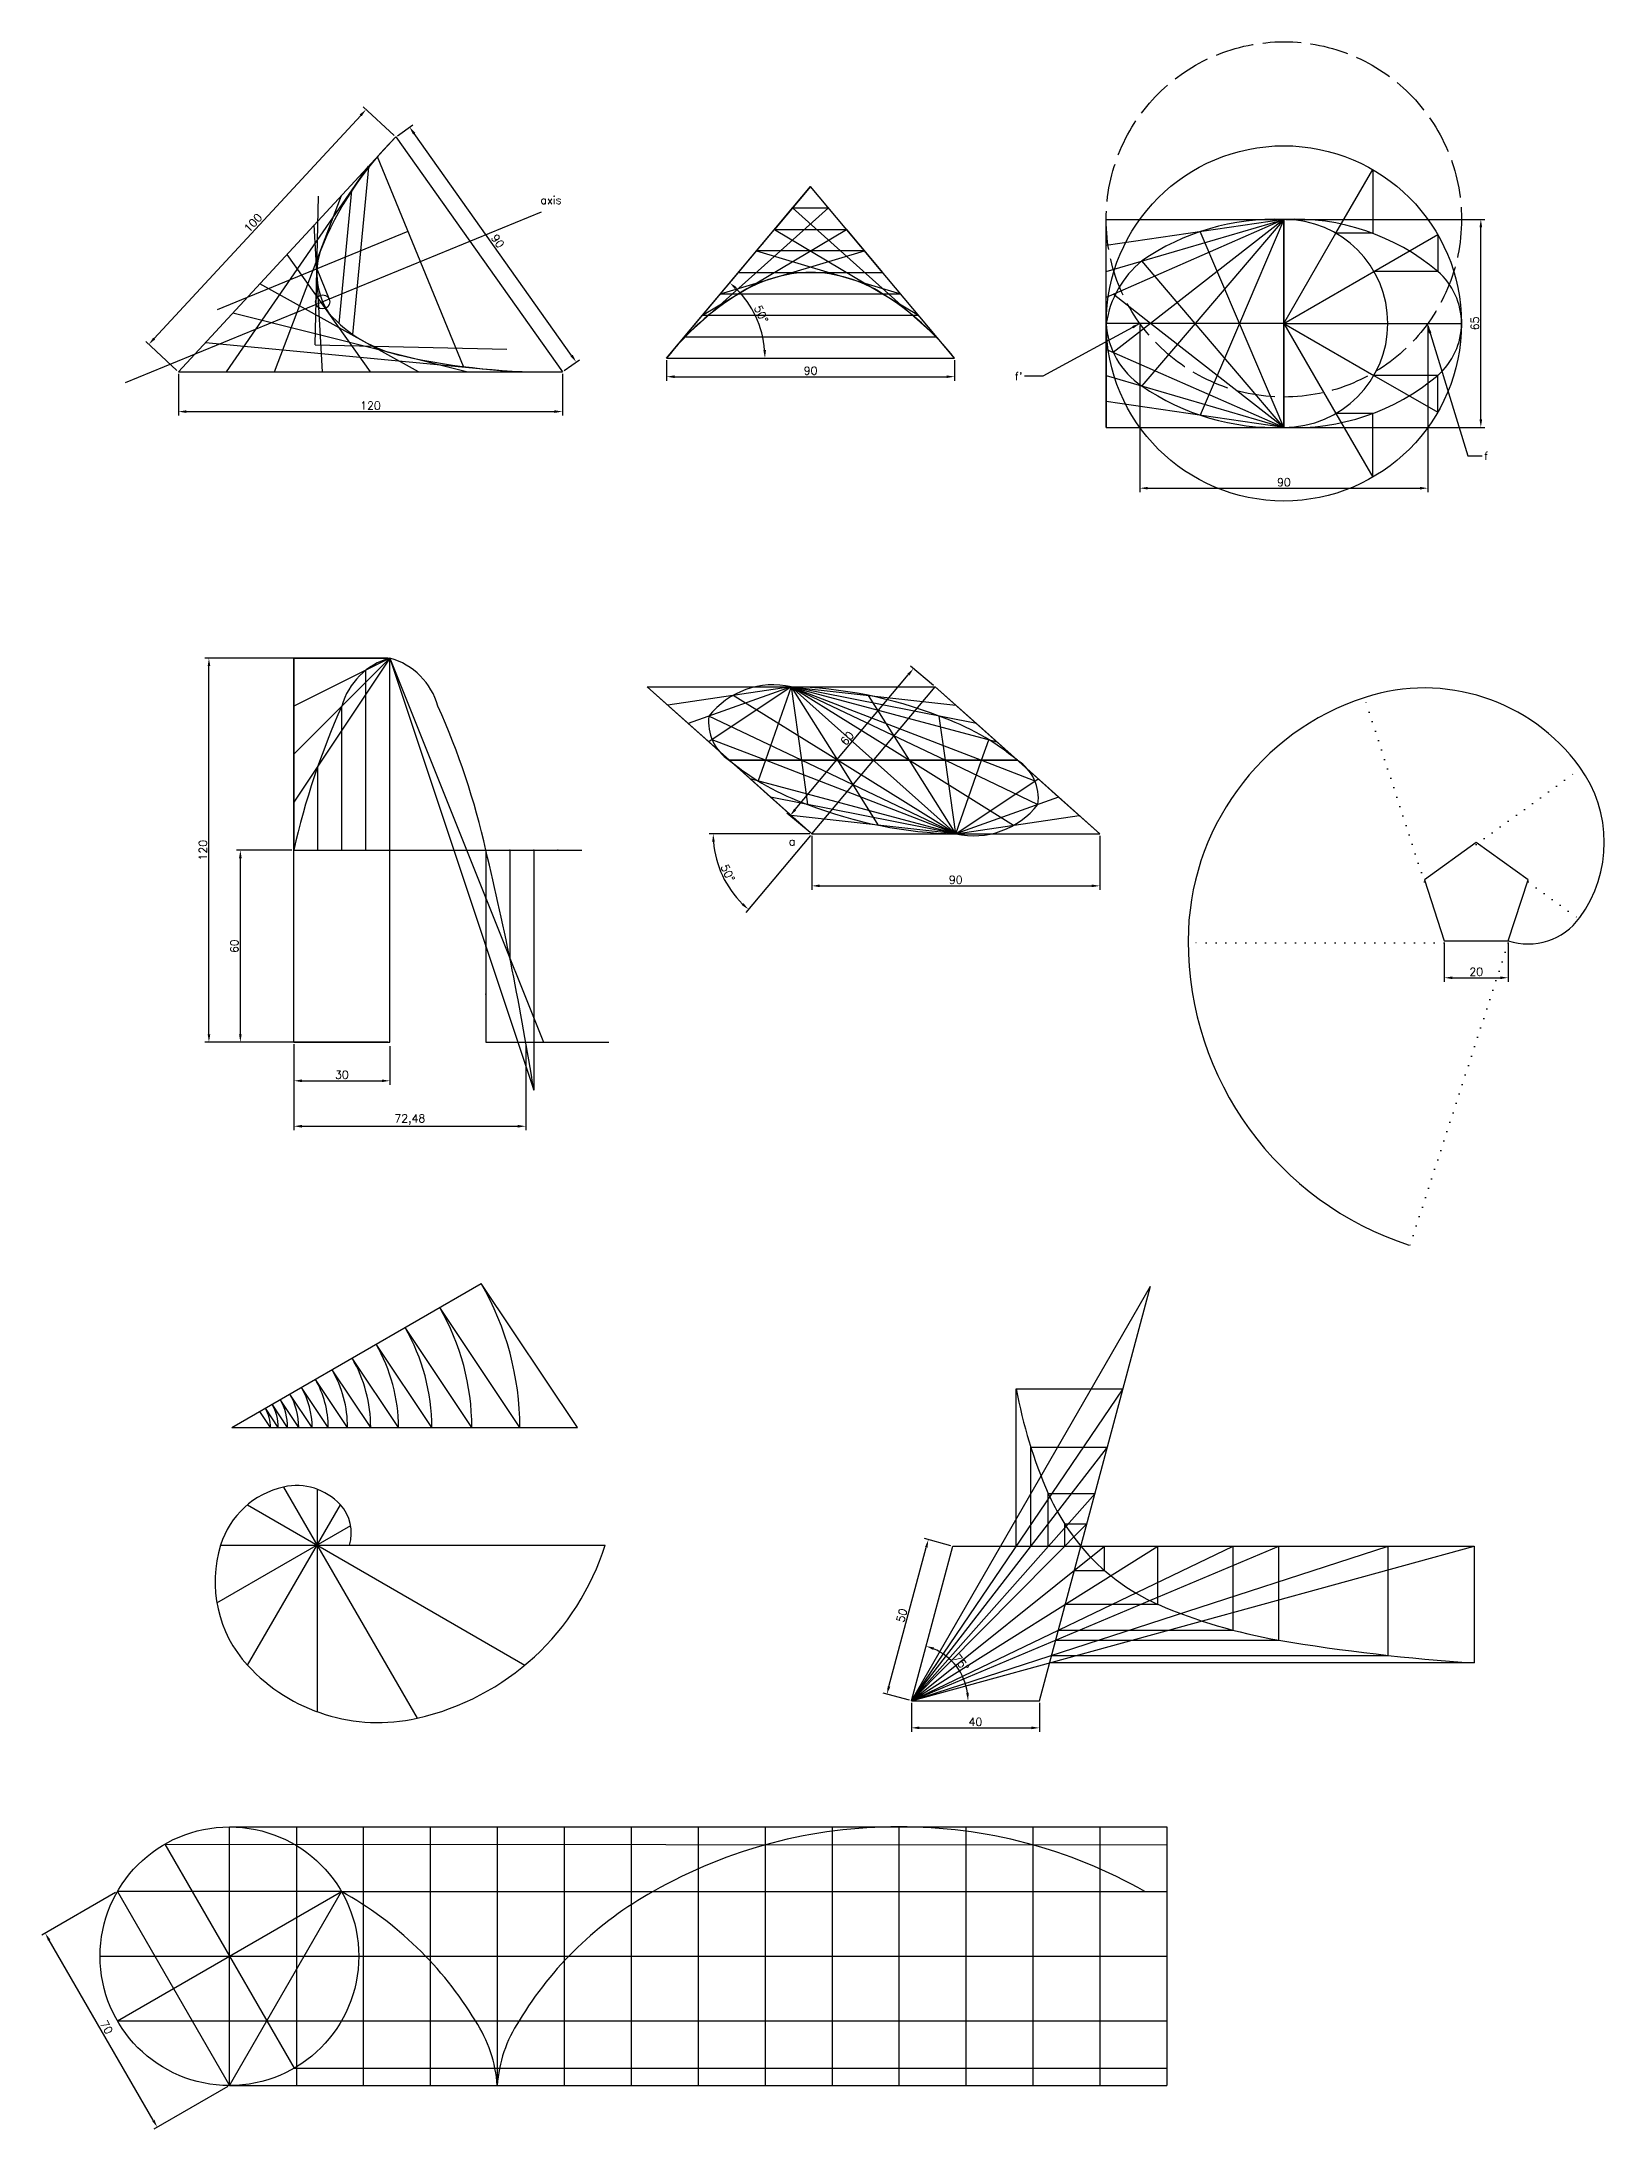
# Model space of a CAD drawing. Header units: millimetres. Extents: x -919 to 730, y 137 to 1021.
# Drawn here: x -213 to 275, y 344 to 996 of the extents above; entities that cross this region are included whole.
import ezdxf

# ---------------------------------------------------------------- set-up
doc = ezdxf.new("R2010")
doc.units = ezdxf.units.MM
doc.linetypes.add('ACAD_ISO02W100', pattern=[15, 12, -3])
doc.linetypes.add('ACAD_ISO07W100', pattern=[3, 0, -3])
doc.styles.get("Standard").update_dxf_attribs({"font": 'txt.shx'})
doc.dimstyles.new('ISO-25', dxfattribs={"dimtxt": 2.5, "dimasz": 2.5, "dimexe": 1.25, "dimexo": 0.625, "dimtad": 1, "dimtxsty": 'Standard', "dimcen": 2.5, "dimadec": 0, "dimazin": 0, "dimtfac": 1, "dimtmove": 0, "dimatfit": 3, "dimfxl": 0, "dimarcsym": 0})

# ---------------------------------------------------------------- blocks, each defined once
blk = doc.blocks.new('*D330')
at = {"color": 0, "lineweight": -2}
for p, q in [((130.3, 907.59), (130.3, 855.46)), ((220.3, 907.59), (220.3, 855.46)), ((132.8, 856.71), (217.8, 856.71))]:
    blk.add_line(p, q, dxfattribs=at)
at = {"color": 0}
for points in [[(132.8, 857.12), (132.8, 856.29), (130.3, 856.71)], [(217.8, 857.12), (217.8, 856.29), (220.3, 856.71)]]:
    blk.add_solid(points, dxfattribs=at)
at = {"layer": 'Defpoints', "color": 0}
for p in [(130.3, 908.21), (220.3, 908.21), (220.3, 856.71)]:
    blk.add_point(p, dxfattribs=at)
at = {"color": 0, "insert": (175.3, 858.58), "char_height": 2.5, "attachment_point": 5}
blk.add_mtext('90', dxfattribs=at)
blk = doc.blocks.new('*D331')
at = {"color": 0, "lineweight": -2}
for p, q in [((22.62, 756.3), (57.97, 798.43)), ((65.88, 795.06), (58.62, 801.15)), ((27.31, 749.09), (20.05, 755.19))]:
    blk.add_line(p, q, dxfattribs=at)
at = {"color": 0}
for points in [[(57.65, 798.7), (58.29, 798.16), (59.58, 800.34)], [(22.3, 756.56), (22.94, 756.03), (21.01, 754.38)]]:
    blk.add_solid(points, dxfattribs=at)
at = {"layer": 'Defpoints', "color": 0}
for p in [(59.58, 800.34), (66.36, 794.66), (27.79, 748.69)]:
    blk.add_point(p, dxfattribs=at)
at = {"color": 0, "insert": (38.86, 778.57), "char_height": 2.5, "attachment_point": 5, "rotation": 50}
blk.add_mtext('60', dxfattribs=at)
blk = doc.blocks.new('*D332')
at = {"color": 0, "lineweight": -2}
for p, q in [((27.79, 748.07), (27.79, 731.2)), ((117.79, 748.07), (117.79, 731.2)), ((30.29, 732.45), (115.29, 732.45))]:
    blk.add_line(p, q, dxfattribs=at)
at = {"color": 0}
for points in [[(30.29, 732.87), (30.29, 732.04), (27.79, 732.45)], [(115.29, 732.87), (115.29, 732.04), (117.79, 732.45)]]:
    blk.add_solid(points, dxfattribs=at)
at = {"layer": 'Defpoints', "color": 0}
for p in [(27.79, 748.69), (117.79, 748.69), (117.79, 732.45)]:
    blk.add_point(p, dxfattribs=at)
at = {"color": 0, "insert": (72.79, 734.33), "char_height": 2.5, "attachment_point": 5}
blk.add_mtext('90', dxfattribs=at)
blk = doc.blocks.new('*D333')
at = {"color": 0, "lineweight": -2}
for p, q in [((27.17, 748.69), (-4.25, 748.69)), ((27.39, 748.21), (7.19, 724.14))]:
    blk.add_line(p, q, dxfattribs=at)
blk.add_arc((27.79, 748.69), 30.8, 184.65252, 225.34748, dxfattribs=at)
at = {"color": 0}
for points in [[(-3.32, 746.18), (-2.49, 746.21), (-3, 748.69)], [(6.43, 727.09), (5.87, 726.48), (8, 725.1)]]:
    blk.add_solid(points, dxfattribs=at)
at = {"layer": 'Defpoints', "color": 0}
for p in [(66.36, 794.66), (27.79, 748.69), (27.79, 748.69), (117.79, 748.69), (-1.71, 739.86)]:
    blk.add_point(p, dxfattribs=at)
at = {"color": 0, "insert": (1.58, 736.47), "char_height": 2.5, "attachment_point": 5, "rotation": 295}
blk.add_mtext('50°', dxfattribs=at)
blk = doc.blocks.new('*D334')
at = {"color": 0, "lineweight": -2}
for p, q in [((-134.65, 743.6), (-151.99, 743.6)), ((-150.74, 686.1), (-150.74, 741.1)), ((-134.65, 683.6), (-151.99, 683.6))]:
    blk.add_line(p, q, dxfattribs=at)
at = {"color": 0}
for points in [[(-151.15, 741.1), (-150.32, 741.1), (-150.74, 743.6)], [(-151.15, 686.1), (-150.32, 686.1), (-150.74, 683.6)]]:
    blk.add_solid(points, dxfattribs=at)
at = {"layer": 'Defpoints', "color": 0}
for p in [(-150.74, 743.6), (-134.02, 743.6), (-134.02, 683.6)]:
    blk.add_point(p, dxfattribs=at)
at = {"color": 0, "insert": (-152.61, 713.6), "char_height": 2.5, "attachment_point": 5, "rotation": 90}
blk.add_mtext('60', dxfattribs=at)
blk = doc.blocks.new('*D335')
at = {"color": 0, "lineweight": -2}
for p, q in [((-104.65, 803.6), (-161.8, 803.6)), ((-160.55, 686.1), (-160.55, 801.1)), ((-104.65, 683.6), (-161.8, 683.6))]:
    blk.add_line(p, q, dxfattribs=at)
at = {"color": 0}
for points in [[(-160.96, 801.1), (-160.13, 801.1), (-160.55, 803.6)], [(-160.96, 686.1), (-160.13, 686.1), (-160.55, 683.6)]]:
    blk.add_solid(points, dxfattribs=at)
at = {"layer": 'Defpoints', "color": 0}
for p in [(-160.55, 803.6), (-104.02, 803.6), (-104.02, 683.6)]:
    blk.add_point(p, dxfattribs=at)
at = {"color": 0, "insert": (-162.42, 743.6), "char_height": 2.5, "attachment_point": 5, "rotation": 90}
blk.add_mtext('120', dxfattribs=at)
blk = doc.blocks.new('*D336')
at = {"color": 0, "lineweight": -2}
for p, q in [((-134.02, 682.35), (-134.02, 670.29)), ((-104.02, 682.35), (-104.02, 670.29)), ((-131.52, 671.54), (-106.52, 671.54))]:
    blk.add_line(p, q, dxfattribs=at)
at = {"color": 0}
for points in [[(-131.52, 671.95), (-131.52, 671.12), (-134.02, 671.54)], [(-106.52, 671.95), (-106.52, 671.12), (-104.02, 671.54)]]:
    blk.add_solid(points, dxfattribs=at)
at = {"layer": 'Defpoints', "color": 0}
for p in [(-134.02, 682.97), (-104.02, 682.97), (-104.02, 671.54)]:
    blk.add_point(p, dxfattribs=at)
at = {"color": 0, "insert": (-119.02, 673.41), "char_height": 2.5, "attachment_point": 5}
blk.add_mtext('30', dxfattribs=at)
blk = doc.blocks.new('*D337')
at = {"color": 0, "lineweight": -2}
for p, q in [((-134.02, 682.97), (-134.02, 656.08)), ((-61.54, 682.97), (-61.54, 656.08)), ((-131.52, 657.33), (-64.04, 657.33))]:
    blk.add_line(p, q, dxfattribs=at)
at = {"color": 0}
for points in [[(-131.52, 657.75), (-131.52, 656.92), (-134.02, 657.33)], [(-64.04, 657.75), (-64.04, 656.92), (-61.54, 657.33)]]:
    blk.add_solid(points, dxfattribs=at)
at = {"layer": 'Defpoints', "color": 0}
for p in [(-134.02, 683.6), (-61.54, 683.6), (-61.54, 657.33)]:
    blk.add_point(p, dxfattribs=at)
at = {"color": 0, "insert": (-97.78, 659.42), "char_height": 2.5, "attachment_point": 5}
blk.add_mtext('72,48', dxfattribs=at)
blk = doc.blocks.new('*D338')
at = {"color": 0, "lineweight": -2}
for p, q in [((225.4, 714.64), (225.4, 702.48)), ((245.4, 714.64), (245.4, 702.48)), ((227.9, 703.73), (242.9, 703.73))]:
    blk.add_line(p, q, dxfattribs=at)
at = {"color": 0}
for points in [[(227.9, 704.14), (227.9, 703.31), (225.4, 703.73)], [(242.9, 704.14), (242.9, 703.31), (245.4, 703.73)]]:
    blk.add_solid(points, dxfattribs=at)
at = {"layer": 'Defpoints', "color": 0}
for p in [(225.4, 715.26), (245.4, 715.26), (245.4, 703.73)]:
    blk.add_point(p, dxfattribs=at)
at = {"color": 0, "insert": (235.4, 705.6), "char_height": 2.5, "attachment_point": 5}
blk.add_mtext('20', dxfattribs=at)
blk = doc.blocks.new('*D339')
at = {"color": 0, "lineweight": -2}
for p, q in [((-17.56, 896.72), (-17.56, 890.31)), ((72.44, 896.72), (72.44, 890.31)), ((-15.06, 891.56), (69.94, 891.56))]:
    blk.add_line(p, q, dxfattribs=at)
at = {"color": 0}
for points in [[(-15.06, 891.97), (-15.06, 891.14), (-17.56, 891.56)], [(69.94, 891.97), (69.94, 891.14), (72.44, 891.56)]]:
    blk.add_solid(points, dxfattribs=at)
at = {"layer": 'Defpoints', "color": 0}
for p in [(-17.56, 897.35), (72.44, 897.35), (72.44, 891.56)]:
    blk.add_point(p, dxfattribs=at)
at = {"color": 0, "insert": (27.44, 893.43), "char_height": 2.5, "attachment_point": 5}
blk.add_mtext('90', dxfattribs=at)
blk = doc.blocks.new('*D340')
at = {"color": 0, "lineweight": -2}
blk.add_arc((-17.56, 897.35), 30.74, 4.66067, 45.33933, dxfattribs=at)
at = {"color": 0}
for points in [[(3.77, 918.91), (4.33, 919.52), (2.2, 920.9)], [(13.49, 899.86), (12.66, 899.83), (13.18, 897.35)]]:
    blk.add_solid(points, dxfattribs=at)
at = {"layer": 'Defpoints', "color": 0}
for p in [(4.94, 924.16), (-6.31, 910.76), (11.89, 906.17), (-17.56, 897.35), (72.44, 897.35)]:
    blk.add_point(p, dxfattribs=at)
at = {"color": 0, "insert": (12, 911.13), "char_height": 2.5, "attachment_point": 5, "rotation": 295}
blk.add_mtext('50°', dxfattribs=at)
blk = doc.blocks.new('*D341')
at = {"color": 0, "lineweight": -2}
for p, q in [((-177.65, 903.49), (-113.13, 973.22)), ((-102.64, 966.92), (-112.35, 975.91)), ((-170.55, 893.52), (-180.27, 902.51))]:
    blk.add_line(p, q, dxfattribs=at)
at = {"color": 0}
for points in [[(-113.44, 973.51), (-112.83, 972.94), (-111.43, 975.06)], [(-177.96, 903.78), (-177.35, 903.21), (-179.35, 901.66)]]:
    blk.add_solid(points, dxfattribs=at)
at = {"layer": 'Defpoints', "color": 0}
for p in [(-111.43, 975.06), (-102.18, 966.49), (-170.09, 893.09)]:
    blk.add_point(p, dxfattribs=at)
at = {"color": 0, "insert": (-146.77, 939.63), "char_height": 2.5, "attachment_point": 5, "rotation": 47.22144}
blk.add_mtext('100', dxfattribs=at)
blk = doc.blocks.new('*D342')
at = {"color": 0, "lineweight": -2}
for p, q in [((-170.09, 892.47), (-170.09, 879.4)), ((-50.09, 892.47), (-50.09, 879.4)), ((-167.59, 880.65), (-52.59, 880.65))]:
    blk.add_line(p, q, dxfattribs=at)
at = {"color": 0}
for points in [[(-167.59, 881.07), (-167.59, 880.23), (-170.09, 880.65)], [(-52.59, 881.07), (-52.59, 880.23), (-50.09, 880.65)]]:
    blk.add_solid(points, dxfattribs=at)
at = {"layer": 'Defpoints', "color": 0}
for p in [(-170.09, 893.09), (-50.09, 893.09), (-50.09, 880.65)]:
    blk.add_point(p, dxfattribs=at)
at = {"color": 0, "insert": (-110.09, 882.53), "char_height": 2.5, "attachment_point": 5}
blk.add_mtext('120', dxfattribs=at)
blk = doc.blocks.new('*D343')
at = {"color": 0, "lineweight": -2}
for p, q in [((-101.67, 966.85), (-96.86, 970.26)), ((-47.24, 898.18), (-96.43, 967.5)), ((-49.58, 893.45), (-44.78, 896.86))]:
    blk.add_line(p, q, dxfattribs=at)
at = {"color": 0}
for points in [[(-96.09, 967.74), (-96.77, 967.26), (-97.88, 969.54)], [(-46.9, 898.42), (-47.58, 897.94), (-45.8, 896.14)]]:
    blk.add_solid(points, dxfattribs=at)
at = {"layer": 'Defpoints', "color": 0}
for p in [(-102.18, 966.49), (-97.88, 969.54), (-50.09, 893.09)]:
    blk.add_point(p, dxfattribs=at)
at = {"color": 0, "insert": (-70.31, 933.93), "char_height": 2.5, "attachment_point": 5, "rotation": 305.35942}
blk.add_mtext('90', dxfattribs=at)
blk = doc.blocks.new('*D344')
at = {"color": 0, "lineweight": -2}
for p, q in [((175.92, 940.71), (238.09, 940.71)), ((236.84, 878.21), (236.84, 938.21)), ((175.92, 875.71), (238.09, 875.71))]:
    blk.add_line(p, q, dxfattribs=at)
at = {"color": 0}
for points in [[(236.43, 938.21), (237.26, 938.21), (236.84, 940.71)], [(236.43, 878.21), (237.26, 878.21), (236.84, 875.71)]]:
    blk.add_solid(points, dxfattribs=at)
at = {"layer": 'Defpoints', "color": 0}
for p in [(175.3, 940.71), (236.84, 940.71), (175.3, 875.71)]:
    blk.add_point(p, dxfattribs=at)
at = {"color": 0, "insert": (234.97, 908.21), "char_height": 2.5, "attachment_point": 5, "rotation": 90}
blk.add_mtext('65', dxfattribs=at)
blk = doc.blocks.new('*D371')
at = {"color": 0, "lineweight": -2}
for p, q in [((-189.7, 417.86), (-212.79, 404.53)), ((-177.94, 346.7), (-210.45, 402.99)), ((-154.69, 357.24), (-177.78, 343.91))]:
    blk.add_line(p, q, dxfattribs=at)
at = {"color": 0}
for points in [[(-210.09, 403.2), (-210.81, 402.78), (-211.7, 405.15)], [(-177.58, 346.9), (-178.3, 346.49), (-176.69, 344.53)]]:
    blk.add_solid(points, dxfattribs=at)
at = {"layer": 'Defpoints', "color": 0}
for p in [(-189.15, 418.18), (-211.7, 405.15), (-154.14, 357.55)]:
    blk.add_point(p, dxfattribs=at)
at = {"color": 0, "insert": (-192.57, 375.78), "char_height": 2.5, "attachment_point": 5, "rotation": 300.00703}
blk.add_mtext('70', dxfattribs=at)
blk = doc.blocks.new('*D391')
at = {"color": 0, "lineweight": -2}
blk.add_arc((58.93, 477.79), 17.7, 8.09833, 66.90167, dxfattribs=at)
at = {"color": 0}
for points in [[(65.74, 493.68), (66.01, 494.46), (63.51, 494.89)], [(76.87, 480.31), (76.04, 480.25), (76.63, 477.79)]]:
    blk.add_solid(points, dxfattribs=at)
at = {"layer": 'Defpoints', "color": 0}
for p in [(71.87, 526.08), (74.98, 485.27), (58.93, 477.79), (58.93, 477.79), (98.93, 477.79)]:
    blk.add_point(p, dxfattribs=at)
at = {"color": 0, "insert": (74.46, 489.71), "char_height": 2.5, "attachment_point": 5, "rotation": 307.5}
blk.add_mtext('75°', dxfattribs=at)
blk = doc.blocks.new('*D392')
at = {"color": 0, "lineweight": -2}
for p, q in [((58.93, 477.16), (58.93, 468.09)), ((98.93, 477.16), (98.93, 468.09)), ((61.43, 469.34), (96.43, 469.34))]:
    blk.add_line(p, q, dxfattribs=at)
at = {"color": 0}
for points in [[(61.43, 469.76), (61.43, 468.92), (58.93, 469.34)], [(96.43, 469.76), (96.43, 468.92), (98.93, 469.34)]]:
    blk.add_solid(points, dxfattribs=at)
at = {"layer": 'Defpoints', "color": 0}
for p in [(58.93, 477.79), (98.93, 477.79), (98.93, 469.34)]:
    blk.add_point(p, dxfattribs=at)
at = {"color": 0, "insert": (78.93, 471.21), "char_height": 2.5, "attachment_point": 5}
blk.add_mtext('40', dxfattribs=at)
blk = doc.blocks.new('*D393')
at = {"color": 0, "lineweight": -2}
for p, q in [((71.27, 526.25), (63.01, 528.46)), ((51.92, 482.25), (63.57, 525.72)), ((58.33, 477.95), (50.07, 480.16))]:
    blk.add_line(p, q, dxfattribs=at)
at = {"color": 0}
for points in [[(63.17, 525.83), (63.97, 525.61), (64.22, 528.14)], [(51.52, 482.36), (52.32, 482.15), (51.28, 479.84)]]:
    blk.add_solid(points, dxfattribs=at)
at = {"layer": 'Defpoints', "color": 0}
for p in [(64.22, 528.14), (71.87, 526.08), (58.93, 477.79)]:
    blk.add_point(p, dxfattribs=at)
at = {"color": 0, "insert": (55.93, 504.47), "char_height": 2.5, "attachment_point": 5, "rotation": 75}
blk.add_mtext('50', dxfattribs=at)

msp = doc.modelspace()

# ---------------------------------------------------------------- linework, layer by layer
at = {"color": 5}
for p, q in [((-170.093, 893.093), (-102.176, 966.491)), ((-102.176, 966.491), (-50.093, 893.093)), ((175.299, 940.712), (175.299, 875.712)), ((175.299, 908.212), (130.299, 908.212)), ((175.299, 908.212), (220.299, 908.212)), ((-170.093, 893.093), (-50.093, 893.093)), ((-104.025, 683.599), (-104.025, 803.599)), ((27.792, 748.692), (66.359, 794.655)), ((27.792, 748.692), (117.792, 748.692)), ((-134.025, 683.599), (-134.025, 743.599)), ((-134.025, 683.599), (-104.025, 683.599)), ((-153.406, 563.17), (-75.464, 608.17)), ((58.932, 477.788), (71.873, 526.084)), ((58.932, 477.788), (98.932, 477.788))]:
    msp.add_line(p, q, dxfattribs=at)
at = {"color": 4}
for p, q in [((-81.041, 894.724), (-107.933, 960.27)), ((-155.093, 893.093), (-110.666, 957.316)), ((203.053, 956.285), (203.053, 936.358)), ((-140.093, 893.093), (-119.155, 948.141)), ((-17.562, 897.349), (27.438, 950.977)), ((4.938, 924.163), (27.438, 950.977)), ((27.438, 950.977), (16.188, 937.57)), ((72.438, 897.349), (27.438, 950.977)), ((16.188, 937.57), (21.813, 944.274)), ((21.813, 944.274), (33.063, 944.274)), ((119.79, 940.712), (175.299, 940.712)), ((119.79, 908.212), (119.79, 940.712)), ((119.79, 924.462), (119.79, 940.712)), ((-125.093, 893.093), (-127.645, 938.967)), ((10.563, 930.867), (16.188, 937.57)), ((16.188, 937.57), (38.688, 937.57)), ((38.688, 937.57), (49.938, 924.163)), ((203.053, 936.358), (191.549, 936.358)), ((223.371, 935.967), (223.371, 924.462)), ((-110.093, 893.093), (-136.135, 929.792)), ((-93.754, 928.623), (-93.754, 928.623)), ((44.313, 930.867), (10.563, 930.867)), ((49.938, 924.163), (44.313, 930.867)), ((-95.093, 893.093), (-144.624, 920.617)), ((-127.057, 914.134), (-126.797, 925.296)), ((-17.562, 897.349), (4.938, 924.163)), ((-6.312, 910.756), (4.938, 924.163)), ((4.938, 924.163), (49.938, 924.163)), ((119.79, 908.212), (119.79, 924.462)), ((223.371, 924.462), (203.445, 924.462)), ((-6.312, 910.756), (-0.687, 917.459)), ((-0.687, 917.459), (55.563, 917.459)), ((-80.093, 893.093), (-153.114, 911.442)), ((-17.562, 897.349), (-6.312, 910.756)), ((-6.312, 910.756), (61.188, 910.756)), ((130.299, 908.212), (119.79, 908.212)), ((119.79, 891.962), (119.79, 908.212)), ((119.79, 908.212), (119.79, 875.712)), ((220.299, 908.212), (230.808, 908.212)), ((-161.603, 902.267), (-65.093, 893.093)), ((-17.562, 897.349), (-11.937, 904.052)), ((-11.937, 904.052), (66.813, 904.052)), ((-17.562, 897.349), (72.438, 897.349)), ((119.79, 875.712), (119.79, 891.962)), ((223.371, 891.962), (203.445, 891.962)), ((223.371, 880.458), (223.371, 891.962)), ((119.79, 875.712), (175.299, 875.712)), ((203.053, 880.067), (191.549, 880.067)), ((203.053, 860.14), (203.053, 880.067)), ((-134.025, 803.599), (-104.025, 803.599)), ((-104.025, 803.599), (-134.025, 788.599)), ((-104.025, 803.599), (-134.025, 773.599)), ((-104.025, 803.599), (-134.025, 758.599)), ((-134.025, 803.599), (-134.025, 773.599)), ((-134.025, 743.599), (-134.025, 803.599)), ((-134.025, 743.599), (-134.025, 803.599)), ((-111.525, 743.599), (-111.525, 799.849)), ((-23.641, 794.655), (66.359, 794.655)), ((27.792, 748.692), (-23.641, 794.655)), ((-23.641, 794.655), (-10.782, 783.164)), ((2.076, 771.674), (-23.641, 794.655)), ((13.053, 794.655), (21.359, 794.655)), ((21.359, 794.655), (72.792, 748.692)), ((117.792, 748.692), (66.359, 794.655)), ((66.359, 794.655), (92.076, 771.674)), ((79.218, 783.164), (66.359, 794.655)), ((66.359, 794.655), (66.359, 794.655)), ((-119.025, 743.599), (-119.025, 788.599)), ((-10.782, 783.164), (2.076, 771.674)), ((92.076, 771.674), (79.218, 783.164)), ((-134.025, 773.599), (-134.025, 743.599)), ((-126.525, 743.599), (-126.525, 769.849)), ((2.076, 771.674), (47.076, 771.674)), ((2.076, 771.674), (92.076, 771.674)), ((14.934, 760.183), (2.076, 771.674)), ((2.076, 771.674), (27.792, 748.692)), ((24.576, 771.674), (2.076, 771.674)), ((47.076, 771.674), (24.576, 771.674)), ((47.076, 771.674), (92.076, 771.674)), ((69.576, 771.674), (47.076, 771.674)), ((92.076, 771.674), (69.576, 771.674)), ((92.076, 771.674), (104.934, 760.183)), ((117.792, 748.692), (92.076, 771.674)), ((27.792, 748.692), (14.934, 760.183)), ((104.934, 760.183), (117.792, 748.692)), ((117.792, 748.692), (117.792, 748.692)), ((-134.025, 743.599), (-104.025, 743.599)), ((-134.025, 743.599), (-119.025, 743.599)), ((-119.025, 743.599), (-104.025, 743.599)), ((-104.025, 743.599), (-74.025, 743.599)), ((-74.025, 743.599), (-74.025, 683.599)), ((-74.025, 743.599), (-44.025, 743.599)), ((-74.025, 683.599), (-35.558, 683.599)), ((98.932, 477.788), (133.663, 607.404)), ((91.682, 526.084), (91.682, 575.314)), ((91.682, 575.314), (125.064, 575.314)), ((96.252, 526.084), (96.252, 557.029)), ((96.252, 557.029), (120.165, 557.029)), ((-137.223, 544.599), (-95.507, 472.345)), ((-126.757, 543.914), (-126.757, 474.389)), ((101.682, 542.596), (116.297, 542.596)), ((101.682, 526.084), (101.682, 542.596)), ((-148.509, 539.031), (-61.805, 488.972)), ((-148.459, 488.884), (-119.489, 539.06)), ((-158.08, 508.387), (-116.267, 532.528)), ((106.83, 526.084), (106.83, 533.051)), ((106.83, 533.051), (113.74, 533.051)), ((-156.898, 526.472), (-36.757, 526.472)), ((71.873, 526.084), (234.718, 526.084)), ((119.314, 518.509), (119.314, 526.084)), ((135.952, 507.936), (135.952, 526.084)), ((159.422, 499.854), (159.422, 526.084)), ((173.683, 496.763), (173.683, 526.084)), ((207.849, 491.995), (207.849, 526.084)), ((234.718, 526.084), (234.718, 489.651)), ((109.843, 518.509), (119.314, 518.509)), ((107.01, 507.936), (135.952, 507.936)), ((104.016, 496.763), (173.683, 496.763)), ((104.845, 499.854), (159.422, 499.854)), ((234.718, 489.651), (102.111, 489.651)), ((102.739, 491.995), (207.849, 491.995)), ((-154.154, 438.383), (138.727, 438.383)), ((-154.154, 357.554), (-154.154, 438.383)), ((-174.362, 432.968), (138.727, 432.777)), ((-174.362, 432.968), (-133.947, 362.968)), ((-189.154, 377.761), (-119.154, 418.175)), ((-119.154, 418.175), (138.727, 418.175)), ((66.423, 418.175), (66.423, 418.175)), ((-154.154, 397.968), (-113.74, 397.968)), ((-189.154, 377.761), (138.727, 377.761)), ((-133.947, 362.968), (138.727, 362.968)), ((-154.154, 357.554), (138.727, 357.554))]:
    msp.add_line(p, q, dxfattribs=at)
at = {"color": 1}
for p, q in [((-110.666, 956.998), (-115.661, 904.78)), ((191.549, 936.358), (203.053, 956.285)), ((-127.35, 901.562), (-126.27, 947.928)), ((-119.859, 908.132), (-115.874, 949.787)), ((-11.937, 904.052), (33.063, 944.274)), ((21.813, 944.274), (66.813, 904.052)), ((175.299, 940.712), (119.79, 932.587)), ((119.79, 924.462), (175.299, 940.712)), ((175.299, 940.712), (119.79, 916.337)), ((175.299, 940.712), (133.667, 908.212)), ((175.299, 940.712), (147.544, 908.212)), ((175.299, 940.712), (161.422, 908.212)), ((-98.369, 936.959), (-157.988, 912.499)), ((-6.312, 910.756), (38.688, 937.57)), ((16.188, 937.57), (61.188, 910.756)), ((161.422, 908.212), (149.177, 936.889)), ((175.299, 908.212), (191.549, 936.358)), ((203.445, 924.462), (223.371, 935.967)), ((-0.687, 917.459), (44.313, 930.867)), ((10.563, 930.867), (55.563, 917.459)), ((147.544, 908.212), (130.892, 927.712)), ((-126.797, 925.296), (-122.967, 915.812)), ((4.938, 924.163), (49.938, 924.163)), ((175.299, 908.212), (203.445, 924.462)), ((133.667, 908.212), (122.01, 917.312)), ((133.667, 908.212), (122.01, 899.112)), ((147.544, 908.212), (130.892, 888.712)), ((175.299, 875.712), (133.667, 908.212)), ((175.299, 875.712), (147.544, 908.212)), ((161.422, 908.212), (149.177, 879.536)), ((175.299, 875.712), (161.422, 908.212)), ((175.299, 908.212), (203.445, 891.962)), ((175.299, 908.212), (191.549, 880.067)), ((-127.35, 901.562), (-67.423, 900.166)), ((175.299, 875.712), (119.79, 900.087)), ((-65.093, 893.093), (-65.093, 893.093)), ((119.79, 891.962), (175.299, 875.712)), ((203.445, 891.962), (223.371, 880.458)), ((175.299, 875.712), (119.79, 883.837)), ((191.549, 880.067), (203.053, 860.14)), ((-104.025, 803.599), (-74.025, 713.599)), ((-104.025, 803.599), (-74.025, 728.599)), ((35.826, 771.674), (3.208, 791.951)), ((79.218, 783.164), (20.853, 794.777)), ((20.853, 794.777), (85.647, 777.419)), ((21.402, 794.661), (72.789, 788.91)), ((21.473, 794.653), (58.326, 771.674)), ((21.594, 794.578), (80.826, 771.674)), ((21.594, 794.578), (69.576, 771.674)), ((58.326, 771.674), (45.557, 791.958)), ((24.576, 771.674), (-4.354, 785.463)), ((69.576, 771.674), (67.645, 785.467)), ((13.326, 771.674), (-3.325, 778.109)), ((80.826, 771.674), (83.075, 778.108)), ((72.792, 748.692), (13.326, 771.674)), ((72.792, 748.692), (24.576, 771.674)), ((72.792, 748.692), (35.826, 771.674)), ((72.792, 748.692), (58.326, 771.674)), ((58.326, 771.674), (90.864, 751.384)), ((72.792, 748.692), (69.576, 771.674)), ((69.576, 771.674), (98.481, 757.876)), ((72.792, 748.692), (80.826, 771.674)), ((80.826, 771.674), (97.473, 765.237)), ((72.792, 748.692), (8.505, 765.928)), ((72.792, 748.692), (98.505, 765.928)), ((72.792, 748.692), (14.934, 760.183)), ((104.934, 760.183), (72.792, 748.692)), ((72.792, 748.692), (21.363, 754.438)), ((72.792, 748.692), (111.363, 754.438)), ((-66.525, 743.599), (-66.525, 709.849)), ((-59.025, 743.599), (-59.025, 668.599)), ((-74.025, 728.599), (-56.025, 683.599)), ((-74.025, 713.599), (-59.025, 668.599)), ((-45.406, 563.17), (-75.464, 608.17)), ((58.932, 477.788), (133.663, 607.404)), ((-63.406, 563.17), (-88.455, 600.67)), ((-78.406, 563.17), (-99.28, 594.42)), ((-90.906, 563.17), (-108.301, 589.212)), ((-110.004, 563.17), (-122.083, 581.255)), ((-101.323, 563.17), (-115.819, 584.872)), ((-123.266, 563.17), (-131.654, 575.729)), ((-117.237, 563.17), (-127.304, 578.241)), ((58.932, 477.788), (125.064, 575.314)), ((-141.294, 563.17), (-144.665, 568.218)), ((-138.871, 563.17), (-142.916, 569.227)), ((-135.964, 563.17), (-140.818, 570.438)), ((-132.475, 563.17), (-138.301, 571.892)), ((-128.289, 563.17), (-135.28, 573.636)), ((-132.483, 569.45), (-132.483, 569.45)), ((-153.406, 563.17), (-45.406, 563.17)), ((58.932, 477.788), (120.165, 557.029)), ((58.932, 477.788), (116.297, 542.596)), ((58.932, 477.788), (113.74, 533.051)), ((58.932, 477.788), (119.314, 526.084)), ((58.932, 477.788), (173.683, 526.084)), ((58.932, 477.788), (159.422, 526.084)), ((58.932, 477.788), (135.952, 526.084)), ((58.932, 477.788), (234.718, 526.084)), ((58.932, 477.788), (207.849, 526.084)), ((-133.234, 438.383), (-133.234, 357.554)), ((-112.314, 438.383), (-112.314, 357.554)), ((-91.394, 438.383), (-91.394, 357.554)), ((-70.474, 438.383), (-70.474, 357.554)), ((-49.554, 438.383), (-49.554, 357.554)), ((-28.634, 438.383), (-28.634, 357.554)), ((-7.714, 438.383), (-7.714, 357.554)), ((13.206, 438.383), (13.206, 357.554)), ((34.127, 438.383), (34.127, 357.554)), ((55.047, 438.383), (55.047, 357.554)), ((75.967, 438.383), (75.967, 357.554)), ((96.887, 438.383), (96.887, 357.554)), ((117.807, 438.383), (117.807, 357.554)), ((138.727, 438.383), (138.727, 357.554)), ((-194.569, 397.968), (138.727, 397.968))]:
    msp.add_line(p, q, dxfattribs=at)
for p, q in [((-56.706, 942.997), (-186.697, 889.666)), ((175.299, 875.712), (175.299, 940.712))]:
    msp.add_line(p, q)
at = {"color": 1, "linetype": 'Continuous'}
for p, q in [((21.359, 794.655), (-17.211, 788.91)), ((21.359, 794.655), (-10.782, 783.164)), ((21.359, 794.655), (-4.353, 777.419)), ((21.359, 794.655), (13.326, 771.674)), ((21.359, 794.655), (35.826, 771.674)), ((21.359, 794.655), (24.576, 771.674)), ((13.326, 771.674), (11.076, 765.239)), ((24.576, 771.674), (26.506, 757.885)), ((35.826, 771.674), (48.484, 751.565))]:
    msp.add_line(p, q, dxfattribs=at)
at = {"color": 4, "linetype": 'ACAD_ISO07W100'}
for p, q in [((219.224, 733.658), (200.683, 790.722)), ((235.404, 745.414), (267.765, 768.925)), ((251.585, 733.658), (267.765, 721.903)), ((225.404, 714.637), (145.404, 714.637)), ((245.404, 714.637), (214.503, 619.532))]:
    msp.add_line(p, q, dxfattribs=at)
at = {"color": 5}
for points in [[(225.404, 715.262), (245.404, 715.262), (251.585, 734.283), (235.404, 746.039), (219.224, 734.283)], [(-119.154, 418.175), (-189.154, 418.175), (-154.154, 357.554)]]:
    msp.add_lwpolyline(points, close=True, dxfattribs=at)
at = {"color": 4, "linetype": 'ACAD_ISO02W100'}
msp.add_circle((175.299, 940.712), 55.509, dxfattribs=at)
at = {"color": 4}
for centre, radius in [((175.299, 908.212), 55.509), ((-154.154, 397.968), 40.415)]:
    msp.add_circle(centre, radius, dxfattribs=at)
at = {"color": 1}
msp.add_circle((-124.998, 914.938), 2.21, dxfattribs=at)
for centre, radius, start, end in [((-29.085, 892.585), 103.945, 134.68239, 158.489398), ((172.724, 867.163), 73.595, 87.994799, 124.639486), ((178.637, 871.357), 69.436, 49.890461, 92.755625), ((-104.22, 923.882), 22.621, 162.462143, 213.361107), ((150.972, 903.37), 31.556, 129.519542, 171.172735), ((28.207, 880.47), 43.7, 91.008726, 122.172904), ((26.668, 880.47), 43.7, 57.827096, 88.991274), ((209.336, 908.212), 21.472, 310.817688, 49.182308), ((50.467, 843.879), 86.528, 121.748132, 141.833525), ((4.408, 843.879), 86.528, 38.166475, 58.251868), ((-91.776, 939.003), 41.733, 221.330624, 258.822585), ((144.655, 909.459), 24.897, 182.869041, 236.438682), ((-54.85, 1097.213), 204.176, 257.263114, 271.335116), ((172.724, 949.262), 73.595, 235.360514, 272.005201), ((178.637, 945.068), 69.436, 267.244375, 310.109539), ((-98.4, 782.974), 21.378, 105.255119, 164.744881), ((-109.65, 782.974), 21.378, 15.255119, 74.744881), ((15.839, 769.58), 25.691, 77.495994, 141.813185), ((18.54, 659.191), 135.487, 68.750251, 88.821937), ((225.404, 715.262), 80, 108, 180), ((219.224, 734.283), 60, 36, 108), ((92.85, 692.974), 232.455, 155.709038, 167.421065), ((-300.9, 692.974), 232.455, 12.578935, 24.290962), ((9.878, 783.705), 14.34, 172.961026, 237.038979), ((40.993, 709.727), 80.293, 50.489932, 70.613053), ((53.081, 833.505), 80.154, 230.480317, 250.636757), ((84.315, 759.686), 14.281, 352.719259, 57.080261), ((235.404, 746.039), 40, 324, 36), ((75.717, 884.549), 135.888, 248.767774, 268.766602), ((78.279, 773.863), 25.762, 257.702321, 321.641518), ((-1032.15, 512.974), 985.49, 9.085971, 13.533894), ((251.585, 734.283), 20, 252, 324), ((245.404, 715.262), 100, 180, 252), ((238.499, 602.301), 149.277, 190.415609, 203.575921), ((-131.362, 518.496), 26.753, 102.654483, 162.654483), ((-133.153, 526.472), 18.578, 42.654482, 102.654482), ((169.025, 572.759), 73.79, 204.128149, 219.23826), ((-128.978, 530.318), 12.902, 342.654482, 42.654482), ((-120.126, 514.987), 38.524, 162.654485, 222.654482), ((-113.007, 550.288), 79.883, 282.654483, 342.654483), ((162.979, 568.842), 66.634, 219.918123, 246.070921), ((201.859, 661.209), 166.842, 246.732265, 260.277394), ((273.016, 1083.787), 595.37, 260.395682, 266.311783), ((-107.66, 526.472), 55.474, 222.654483, 282.654482), ((54.34, 284.845), 153.539, 89.732963, 119.729122), ((55.772, 284.845), 153.539, 60.270878, 90.267037), ((-173.649, 319.893), 112.379, 30.992969, 60.992978), ((32.695, 319.893), 112.379, 119.007022, 149.007031), ((-111.516, 354.928), 41.123, 3.660018, 33.725948), ((-29.438, 354.928), 41.123, 146.274052, 176.339982)]:
    msp.add_arc(centre, radius, start, end)
at = {"color": 4}
for centre, radius, start, end in [((175.299, 908.212), 32.5, 270, 90), ((-153.406, 563.17), 90, 0, 30), ((-153.406, 563.17), 75, 0, 30), ((-153.406, 563.17), 62.5, 0, 30), ((-153.406, 563.17), 52.083, 0, 30), ((-153.406, 563.17), 36.169, 0, 30), ((-153.406, 563.17), 43.403, 0, 30), ((-153.406, 563.17), 25.117, 0, 30), ((-153.406, 563.17), 30.141, 0, 30), ((-153.406, 563.17), 12.113, 0, 30), ((-153.406, 563.17), 14.536, 0, 30), ((-153.406, 563.17), 17.443, 0, 30), ((-153.406, 563.17), 20.931, 0, 30)]:
    msp.add_arc(centre, radius, start, end, dxfattribs=at)
for p in [(19.938, 942.039), (12.438, 933.101), (4.938, 924.163), (-2.562, 915.225), (-10.062, 906.287), (-66.525, 743.599), (-59.025, 743.599), (-51.525, 743.599), (-74.025, 728.599), (-74.025, 713.599), (-74.025, 698.599)]:
    msp.add_point(p, dxfattribs=at)

# ---------------------------------------------------------------- texts
at = {"insert": (-56.951, 948.007), "char_height": 2.5, "width": 17.0137, "attachment_point": 1}
msp.add_mtext('axis', dxfattribs=at)
at = {"color": 5, "insert": (93.621, 890.42), "char_height": 2.5, "attachment_point": 9}
msp.add_mtext("f'", dxfattribs=at)
at = {"color": 5, "insert": (237.865, 868.051), "char_height": 2.5, "width": 5, "attachment_point": 1}
msp.add_mtext('f', dxfattribs=at)
at = {"color": 4, "insert": (20.665, 747.582), "char_height": 2.5, "width": 5.15663, "attachment_point": 1}
msp.add_mtext('a', dxfattribs=at)

# ---------------------------------------------------------------- dimensions: what is measured, and where the dimension line sits
at = {"color": 5}
for p1, p2, distance, picture, middle in [((-170.093, 893.093), (-102.176, 966.491), 12.614, '*D341', (-146.769, 939.632)), ((-50.093, 893.093), (-102.176, 966.491), -5.268, '*D343', (-70.31, 933.925)), ((175.299, 875.712), (175.299, 940.712), -61.545, '*D344', (234.969, 908.212)), ((130.299, 908.212), (220.299, 908.212), -51.505, '*D330', (175.299, 858.582)), ((-170.093, 893.093), (-50.093, 893.093), -12.442, '*D342', (-110.093, 882.526)), ((-104.025, 683.599), (-104.025, 803.599), 56.52, '*D335', (-162.42, 743.599)), ((27.792, 748.692), (66.359, 794.655), 8.851, '*D331', (38.859, 778.568)), ((27.792, 748.692), (117.792, 748.692), -16.24, '*D332', (72.792, 734.327)), ((-134.025, 683.599), (-134.025, 743.599), 16.71, '*D334', (-152.61, 713.599)), ((-134.025, 682.974), (-104.025, 682.974), -11.436, '*D336', (-119.025, 673.413)), ((58.932, 477.788), (71.873, 526.084), 7.927, '*D393', (55.934, 504.473)), ((58.932, 477.788), (98.932, 477.788), -8.449, '*D392', (78.932, 471.214)), ((-154.144, 357.554), (-189.154, 418.175), 26.039, '*D371', (-192.574, 375.78))]:
    dim = msp.add_aligned_dim(p1=p1, p2=p2, distance=distance, dimstyle='ISO-25', dxfattribs=at)
    dim.commit()
    dim.dimension.update_dxf_attribs({"geometry": picture, "text_midpoint": middle})
for base, line1, line2, picture, middle in [((11.888, 906.165), ((-6.312, 910.756), (4.938, 924.163)), ((-17.562, 897.349), (72.438, 897.349)), '*D340', (11.999, 911.133)), ((-1.71, 739.86), ((27.792, 748.692), (66.359, 794.655)), ((27.792, 748.692), (117.792, 748.692)), '*D333', (1.581, 736.47)), ((74.976, 485.269), ((58.932, 477.788), (71.873, 526.084)), ((58.932, 477.788), (98.932, 477.788)), '*D391', (74.464, 489.706))]:
    dim = msp.add_angular_dim_2l(base=base, line1=line1, line2=line2, dimstyle='ISO-25', dxfattribs=at)
    dim.commit()
    dim.dimension.update_dxf_attribs({"geometry": picture, "text_midpoint": middle})
dim = msp.add_linear_dim(base=(72.438, 891.556), p1=(-17.562, 897.349), p2=(72.438, 897.349), dimstyle='ISO-25', dxfattribs=at)
dim.commit()
dim.dimension.update_dxf_attribs({"geometry": '*D339', "text_midpoint": (27.438, 893.431)})
dim = msp.add_aligned_dim(p1=(225.404, 715.262), p2=(245.404, 715.262), distance=-11.537, dimstyle='ISO-25', override={"dimtmove": 1}, dxfattribs=at)
dim.commit()
dim.dimension.update_dxf_attribs({"geometry": '*D338', "text_midpoint": (235.404, 705.6)})
at = {"color": 1}
dim = msp.add_aligned_dim(p1=(-134.025, 683.599), p2=(-61.542, 683.599), distance=-26.266, dimstyle='ISO-25', dxfattribs=at)
dim.commit()
dim.dimension.update_dxf_attribs({"geometry": '*D337', "text_midpoint": (-97.784, 659.416)})

# ---------------------------------------------------------------- leaders
at = {"color": 5, "annotation_type": 0, "has_hookline": 1}
for points, hookline_direction, text_width in [([(130.299, 908.212), (99.947, 891.67), (94.246, 891.67)], 1, 2.917), ([(220.299, 907.587), (232.75, 866.801), (237.24, 866.801)], 0, 1.667)]:
    msp.add_leader(points, dimstyle='ISO-25', override={"dimgap": 0.625, "dimtad": 0}, dxfattribs=dict(at, hookline_direction=hookline_direction, text_width=text_width))

doc.saveas('drawing.dxf')
